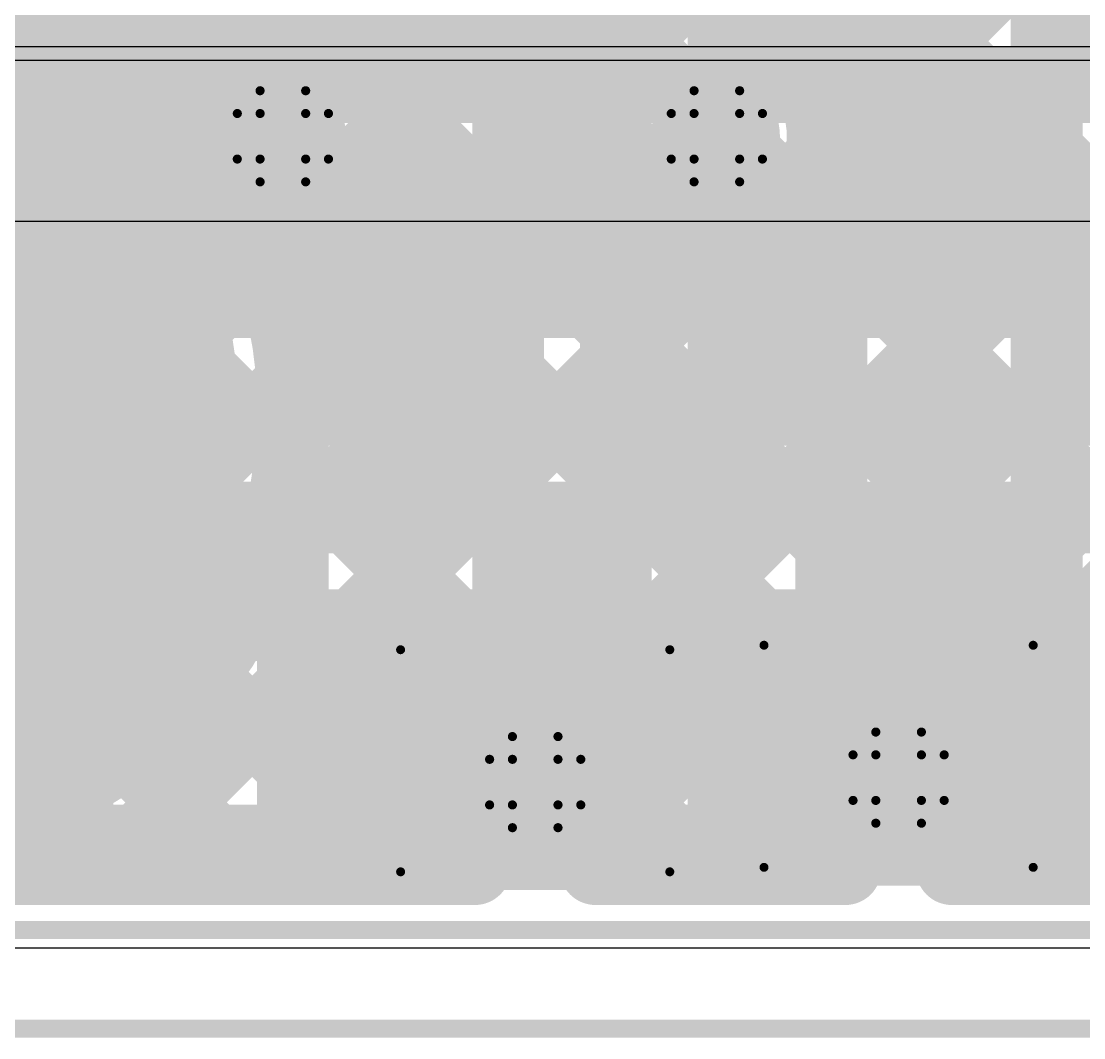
# Model space of a CAD drawing. Header units: millimetres. Extents: x 13 to 259, y -2 to 326.
# Drawn here: x 71.69 to 77.61, y 121.3 to 126.97 of the extents above; entities that cross this region are included whole.
import ezdxf

# ---------------------------------------------------------------- set-up
doc = ezdxf.new("R2010")
doc.units = ezdxf.units.MM
for name, color, linetype in [('BottomLayer', 5, 'Continuous'), ('BottomSolder', 6, 'Continuous'), ('ConnectLayer', 7, 'Continuous'), ('DrillDrawing', 1, 'Continuous'), ('Mechanical14', 56, 'Continuous'), ('Mechanical34', 56, 'Continuous'), ('Mechanical35', 56, 'Continuous'), ('Mechanical37', 56, 'Continuous'), ('Mechanical8', 56, 'Continuous'), ('MidLayer1', 16, 'Continuous'), ('MidLayer2', 76, 'Continuous'), ('MidLayer3', 90, 'Continuous'), ('MidLayer4', 156, 'Continuous'), ('MidLayer5', 130, 'Continuous'), ('MidLayer6', 216, 'Continuous'), ('MultiLayer', 9, 'Continuous'), ('TopLayer', 1, 'Continuous'), ('TopPaste', 8, 'Continuous'), ('TopSolder', 216, 'Continuous')]:
    doc.layers.add(name, color=color, linetype=linetype)

# ---------------------------------------------------------------- blocks, each defined once
blk = doc.blocks.new('PCB_CONN_0603F_42')
at = {"layer": 'Mechanical14', "const_width": 0.1}
for points in [[(0.508, 0.65), (-0.638, 0.65)], [(-0.638, -0.65), (-0.638, 0.65)], [(0.508, -0.65), (-0.638, -0.65)]]:
    blk.add_lwpolyline(points, dxfattribs=at)
at = {"layer": 'Mechanical14', "const_width": 0.05}
for points in [[(-0.663, 0.65, 1), (-0.613, 0.65, 1)], [(-0.663, 0.65, 1), (-0.613, 0.65, 1)], [(0.483, 0.65, 1), (0.533, 0.65, 1)], [(-0.663, -0.65, 1), (-0.613, -0.65, 1)], [(-0.663, -0.65, 1), (-0.613, -0.65, 1)], [(0.483, -0.65, 1), (0.533, -0.65, 1)]]:
    blk.add_lwpolyline(points, format="xyb", close=True, dxfattribs=at)
at = {"layer": 'Mechanical34', "const_width": 0.05}
blk.add_lwpolyline([(0.5, -0.75), (-0.738, -0.75)], dxfattribs=at)
at = {"layer": 'Mechanical34', "const_width": 0.025}
for points in [[(-0.7505, -0.75, 1), (-0.7255, -0.75, 1)], [(0.4875, -0.75, 1), (0.5125, -0.75, 1)]]:
    blk.add_lwpolyline(points, format="xyb", close=True, dxfattribs=at)
at = {"layer": 'Mechanical35', "const_width": 0.05}
blk.add_lwpolyline([(0.5, 0.75), (-0.738, 0.75)], dxfattribs=at)
at = {"layer": 'Mechanical35', "const_width": 0.025}
for points in [[(-0.7505, 0.75, 1), (-0.7255, 0.75, 1)], [(0.4875, 0.75, 1), (0.5125, 0.75, 1)]]:
    blk.add_lwpolyline(points, format="xyb", close=True, dxfattribs=at)
at = {"layer": 'Mechanical37', "const_width": 0.05}
blk.add_lwpolyline([(-0.738, -0.75), (-0.738, 0.75)], dxfattribs=at)
at = {"layer": 'Mechanical37', "const_width": 0.025}
for points in [[(-0.7505, 0.75, 1), (-0.7255, 0.75, 1)], [(-0.7505, -0.75, 1), (-0.7255, -0.75, 1)]]:
    blk.add_lwpolyline(points, format="xyb", close=True, dxfattribs=at)
at = {"layer": 'TopLayer'}
blk.add_solid([(-0.5, -0.5), (0.5, -0.5), (-0.5, 0.5), (0.5, 0.5)], dxfattribs=at)
at = {"layer": 'TopPaste'}
blk.add_solid([(-0.5, -0.5), (0.5, -0.5), (-0.5, 0.5), (0.5, 0.5)], dxfattribs=at)
at = {"layer": 'TopSolder'}
blk.add_solid([(-0.6016, -0.6016), (0.6016, -0.6016), (-0.6016, 0.6016), (0.6016, 0.6016)], dxfattribs=at)
blk = doc.blocks.new('PCB_CONN_0603F_45')
at = {"layer": 'Mechanical14', "const_width": 0.1}
for points in [[(0.508, 0.65), (-0.638, 0.65)], [(-0.638, -0.65), (-0.638, 0.65)], [(0.508, -0.65), (-0.638, -0.65)]]:
    blk.add_lwpolyline(points, dxfattribs=at)
at = {"layer": 'Mechanical14', "const_width": 0.05}
for points in [[(-0.663, 0.65, 1), (-0.613, 0.65, 1)], [(-0.663, 0.65, 1), (-0.613, 0.65, 1)], [(0.483, 0.65, 1), (0.533, 0.65, 1)], [(-0.663, -0.65, 1), (-0.613, -0.65, 1)], [(-0.663, -0.65, 1), (-0.613, -0.65, 1)], [(0.483, -0.65, 1), (0.533, -0.65, 1)]]:
    blk.add_lwpolyline(points, format="xyb", close=True, dxfattribs=at)
at = {"layer": 'Mechanical34', "const_width": 0.05}
blk.add_lwpolyline([(0.5, -0.75), (-0.738, -0.75)], dxfattribs=at)
at = {"layer": 'Mechanical34', "const_width": 0.025}
for points in [[(-0.7505, -0.75, 1), (-0.7255, -0.75, 1)], [(0.4875, -0.75, 1), (0.5125, -0.75, 1)]]:
    blk.add_lwpolyline(points, format="xyb", close=True, dxfattribs=at)
at = {"layer": 'Mechanical35', "const_width": 0.05}
blk.add_lwpolyline([(0.5, 0.75), (-0.738, 0.75)], dxfattribs=at)
at = {"layer": 'Mechanical35', "const_width": 0.025}
for points in [[(-0.7505, 0.75, 1), (-0.7255, 0.75, 1)], [(0.4875, 0.75, 1), (0.5125, 0.75, 1)]]:
    blk.add_lwpolyline(points, format="xyb", close=True, dxfattribs=at)
at = {"layer": 'Mechanical37', "const_width": 0.05}
blk.add_lwpolyline([(-0.738, -0.75), (-0.738, 0.75)], dxfattribs=at)
at = {"layer": 'Mechanical37', "const_width": 0.025}
for points in [[(-0.7505, 0.75, 1), (-0.7255, 0.75, 1)], [(-0.7505, -0.75, 1), (-0.7255, -0.75, 1)]]:
    blk.add_lwpolyline(points, format="xyb", close=True, dxfattribs=at)
at = {"layer": 'TopLayer'}
blk.add_solid([(-0.5, -0.5), (0.5, -0.5), (-0.5, 0.5), (0.5, 0.5)], dxfattribs=at)
at = {"layer": 'TopPaste'}
blk.add_solid([(-0.5, -0.5), (0.5, -0.5), (-0.5, 0.5), (0.5, 0.5)], dxfattribs=at)
at = {"layer": 'TopSolder'}
blk.add_solid([(-0.6016, -0.6016), (0.6016, -0.6016), (-0.6016, 0.6016), (0.6016, 0.6016)], dxfattribs=at)
blk = doc.blocks.new('MTG240_400_184')
at = {"layer": 'BottomLayer', "const_width": 2}
blk.add_lwpolyline([(-1.1, 0, 1), (0.9, 0, 1)], format="xyb", close=True, dxfattribs=at)
at = {"layer": 'BottomSolder', "const_width": 2.1016}
blk.add_lwpolyline([(-1.1508, 0, 1), (0.9508, 0, 1)], format="xyb", close=True, dxfattribs=at)
at = {"layer": 'MidLayer1', "const_width": 2}
blk.add_lwpolyline([(-1.1, 0, 1), (0.9, 0, 1)], format="xyb", close=True, dxfattribs=at)
at = {"layer": 'MidLayer2', "const_width": 2}
blk.add_lwpolyline([(-1.1, 0, 1), (0.9, 0, 1)], format="xyb", close=True, dxfattribs=at)
at = {"layer": 'MidLayer3', "const_width": 2}
blk.add_lwpolyline([(-1.1, 0, 1), (0.9, 0, 1)], format="xyb", close=True, dxfattribs=at)
at = {"layer": 'MidLayer4', "const_width": 2}
blk.add_lwpolyline([(-1.1, 0, 1), (0.9, 0, 1)], format="xyb", close=True, dxfattribs=at)
at = {"layer": 'MidLayer5', "const_width": 2}
blk.add_lwpolyline([(-1.1, 0, 1), (0.9, 0, 1)], format="xyb", close=True, dxfattribs=at)
at = {"layer": 'MidLayer6', "const_width": 2}
blk.add_lwpolyline([(-1.1, 0, 1), (0.9, 0, 1)], format="xyb", close=True, dxfattribs=at)
at = {"layer": 'MultiLayer', "const_width": 2}
blk.add_lwpolyline([(-1.1, 0, 1), (0.9, 0, 1)], format="xyb", close=True, dxfattribs=at)
at = {"layer": 'TopLayer', "const_width": 2}
blk.add_lwpolyline([(-1.1, 0, 1), (0.9, 0, 1)], format="xyb", close=True, dxfattribs=at)
at = {"layer": 'TopSolder', "const_width": 2.1016}
blk.add_lwpolyline([(-1.1508, 0, 1), (0.9508, 0, 1)], format="xyb", close=True, dxfattribs=at)

msp = doc.modelspace()

# ---------------------------------------------------------------- linework, layer by layer
at = {"layer": 'BottomLayer', "const_width": 0.25}
for points in [[(73.019, 126.325, 1), (73.269, 126.325, 1)], [(75.4372, 126.325, 1), (75.6871, 126.325, 1)], [(74.425, 122.725, 1), (74.675, 122.725, 1)], [(76.45, 122.75, 1), (76.7, 122.75, 1)]]:
    msp.add_lwpolyline(points, format="xyb", close=True, dxfattribs=at)
at = {"layer": 'BottomSolder', "const_width": 0.3516}
for points in [[(72.9682, 126.325, 1), (73.3198, 126.325, 1)], [(75.3864, 126.325, 1), (75.7379, 126.325, 1)]]:
    msp.add_lwpolyline(points, format="xyb", close=True, dxfattribs=at)
at = {"layer": 'ConnectLayer'}
for p, q in [((70.7, 126.825), (101.8751, 126.825)), ((100.8311, 125.85), (70.7, 125.85)), ((93.7591, 121.8), (71.0267, 121.8)), ((93.7591, 121.8), (71.0267, 121.8))]:
    msp.add_line(p, q, dxfattribs=at)
at = {"layer": 'ConnectLayer', "const_width": 0.4}
for points in [[(68.5655, 123.7198), (81.2057, 136.36)], [(68.9093, 123.215), (82.0542, 136.36)], [(69.3464, 122.8036), (82.9028, 136.36)], [(69.8787, 122.4874), (83.7513, 136.36)], [(70.5253, 122.2855), (84.5998, 136.36)], [(71.3284, 122.24), (85.4484, 136.36)], [(71.9999, 122.24), (71.9999, 136.36)], [(72.1769, 122.24), (86.2969, 136.36)], [(72.5999, 122.24), (72.5999, 136.36)], [(73.1999, 122.24), (73.1999, 136.36)], [(73.7999, 122.24), (73.7999, 136.36)], [(74.3999, 123.2956), (74.3999, 136.36)], [(74.9998, 123.1068), (74.9998, 136.36)], [(75.5998, 122.24), (75.5998, 136.36)], [(76.1998, 123.2053), (76.1998, 136.36)], [(76.7998, 123.2955), (76.7998, 136.36)], [(77.3998, 122.24), (77.3998, 136.36)], [(68.24, 136.255), (82.0379, 122.4571)], [(68.24, 135.4064), (80.3437, 123.3027)], [(68.24, 134.5579), (79.9658, 122.8321)], [(68.24, 133.7094), (78.6127, 123.3367)], [(68.24, 132.8609), (78.0453, 123.0555)], [(68.24, 132.0123), (78.0123, 122.24)], [(68.24, 131.1638), (76.1991, 123.2047)], [(73.0254, 122.24), (81.61, 130.8247)], [(70.6362, 130.4647), (75.0294, 126.0714)], [(70.6362, 130.4647), (75.0294, 126.0714)], [(68.24, 130.3153), (76.0292, 122.5261)], [(74.8606, 123.2267), (81.61, 129.9761)], [(68.24, 129.4667), (74.4089, 123.2979)], [(75.1357, 122.6532), (81.61, 129.1276)], [(68.24, 128.6182), (73.9802, 122.878)], [(71.8973, 128.3551), (73.392, 126.8604)], [(71.8973, 128.3551), (73.392, 126.8604)], [(71.821, 126.9753), (73.1462, 128.3005)], [(71.821, 126.9753), (73.1462, 128.3005)], [(76.6642, 123.3332), (81.61, 128.2791)], [(71.3161, 128.0877), (72.6955, 126.7083)], [(71.3161, 128.0877), (72.6955, 126.7083)], [(68.24, 127.7697), (73.7697, 122.24)], [(72.3394, 126.6452), (73.485, 127.7908)], [(72.3394, 126.6452), (73.485, 127.7908)], [(77.1299, 122.9504), (81.61, 127.4305)], [(73.3996, 126.8568), (73.8737, 127.331)], [(73.3996, 126.8568), (73.8737, 127.331)], [(76.1393, 126.2024), (77.3009, 127.364)], [(76.1393, 126.2024), (77.3009, 127.364)], [(77.1459, 127.3491), (77.6689, 126.8261)], [(77.1459, 127.3491), (77.6689, 126.8261)], [(73.0254, 122.24), (77.8815, 127.0961)], [(73.0254, 122.24), (77.8815, 127.0961)], [(73.7337, 126.3425), (74.3704, 126.9791)], [(73.7337, 126.3425), (74.3704, 126.9791)], [(76.6541, 126.9923), (77.3949, 126.2516)], [(76.6541, 126.9923), (77.3949, 126.2516)], [(68.24, 126.9212), (72.9212, 122.24)], [(73.1978, 124.958), (74.9913, 126.7515)], [(73.1978, 124.958), (74.9913, 126.7515)], [(76.0396, 126.7584), (79.9658, 122.8321)], [(76.0396, 126.7584), (79.9658, 122.8321)], [(68.24, 126.5997), (81.5107, 126.5997)], [(73.6794, 126.573), (78.0123, 122.24)], [(73.6794, 126.573), (78.0123, 122.24)], [(76.6642, 123.3332), (79.8368, 126.5059)], [(76.6642, 123.3332), (79.8368, 126.5059)], [(68.24, 126.0726), (72.0726, 122.24)], [(68.24, 125.9997), (81.5107, 125.9997)], [(73.0533, 123.9649), (75.0772, 125.9889)], [(73.0533, 123.9649), (75.0772, 125.9889)], [(74.8606, 123.2267), (77.5526, 125.9186)], [(74.8606, 123.2267), (77.5526, 125.9186)], [(76.0093, 125.9401), (78.6127, 123.3367)], [(76.0093, 125.9401), (78.6127, 123.3367)], [(73.5273, 125.8765), (76.1991, 123.2047)], [(73.5273, 125.8765), (76.1991, 123.2047)], [(75.1357, 122.6532), (78.3391, 125.8567)], [(75.1357, 122.6532), (78.3391, 125.8567)], [(77.1299, 122.9504), (80.0377, 125.8582)], [(77.1299, 122.9504), (80.0377, 125.8582)], [(75.3086, 125.7923), (78.0453, 123.0555)], [(75.3086, 125.7923), (78.0453, 123.0555)], [(72.1769, 122.24), (75.6848, 125.7479)], [(72.1769, 122.24), (75.6848, 125.7479)], [(73.0459, 125.6546), (73.1266, 125.7353)], [(73.0459, 125.6546), (73.1266, 125.7353)], [(72.1769, 122.24), (75.4402, 125.5034)], [(73.0254, 122.24), (76.2887, 125.5034)], [(73.0533, 123.9649), (74.5917, 125.5034)], [(73.0978, 125.5034), (97.5023, 125.5034)], [(73.1978, 124.958), (73.7432, 125.5034)], [(73.9004, 125.5034), (76.1991, 123.2047)], [(74.7489, 125.5034), (78.0123, 122.24)], [(74.8606, 123.2267), (77.1373, 125.5034)], [(75.1357, 122.6532), (77.9858, 125.5034)], [(75.5975, 125.5034), (78.0453, 123.0555)], [(76.446, 125.5034), (78.6127, 123.3367)], [(76.6642, 123.3332), (78.8343, 125.5034)], [(77.1299, 122.9504), (79.6829, 125.5034)], [(77.2945, 125.5034), (79.9658, 122.8321)], [(73.1166, 125.4387), (76.0292, 122.5261)], [(73.1166, 125.4387), (76.0292, 122.5261)], [(73.1166, 125.4386), (76.0292, 122.526)], [(68.24, 125.3997), (81.5107, 125.3997)], [(68.2493, 124.7998), (81.5107, 124.7998)], [(73.1867, 124.5201), (74.4089, 123.2979)], [(73.1867, 124.5201), (74.4089, 123.2979)], [(73.1867, 124.52), (74.4088, 123.2979)], [(68.3656, 124.1998), (81.5107, 124.1998)], [(73.0075, 123.8506), (73.9802, 122.878)], [(73.0076, 123.8507), (73.9802, 122.878)], [(73.0076, 123.8507), (73.9802, 122.878)], [(68.6331, 123.5998), (81.5107, 123.5998)], [(72.6916, 123.318), (73.7696, 122.24)], [(72.6917, 123.318), (73.7697, 122.24)], [(72.6917, 123.318), (73.7697, 122.24)], [(69.1143, 122.9998), (74.0279, 122.9998)], [(75.0722, 122.9998), (76.0405, 122.9998)], [(77.1096, 122.9998), (78.0155, 122.9998)], [(77.268, 122.24), (78.0058, 122.9777)], [(77.268, 122.24), (78.0058, 122.9777)], [(77.268, 122.24), (78.0058, 122.9777)], [(77.268, 122.24), (78.0058, 122.9777)], [(72.2655, 122.8956), (72.9212, 122.24)], [(72.2655, 122.8956), (72.9212, 122.24)], [(72.2655, 122.8956), (72.9211, 122.24)], [(75.571, 122.24), (75.9918, 122.6608)], [(75.571, 122.24), (75.9918, 122.6608)], [(75.571, 122.24), (75.9918, 122.6608)], [(75.571, 122.24), (75.9918, 122.6608)], [(71.3284, 122.24), (71.6351, 122.5468)], [(71.3284, 122.24), (71.6351, 122.5468)], [(71.3284, 122.24), (71.6351, 122.5468)], [(71.7288, 122.5838), (72.0726, 122.24)], [(71.7289, 122.5838), (72.0726, 122.24)], [(71.7289, 122.5838), (72.0726, 122.24)], [(75.1229, 122.5838), (75.4667, 122.24)], [(75.1229, 122.5838), (75.4667, 122.24)], [(75.1229, 122.5838), (75.4667, 122.24)], [(75.1229, 122.5838), (75.4667, 122.24)], [(73.8739, 122.24), (74.0484, 122.4145)], [(73.8739, 122.24), (74.0484, 122.4145)], [(73.8739, 122.24), (74.0484, 122.4145)], [(73.8739, 122.24), (74.0484, 122.4145)], [(70.0968, 122.3998), (74.0578, 122.3998)], [(75.0423, 122.3998), (76.1003, 122.3998)], [(77.0297, 122.3741), (77.1638, 122.24)], [(77.0297, 122.3741), (77.1638, 122.24)], [(77.0297, 122.3741), (77.1638, 122.24)], [(77.0297, 122.374), (77.1637, 122.24)], [(77.0498, 122.3998), (78.0753, 122.3998)], [(74.9998, 122.24), (74.9998, 122.3432)], [(71.0267, 122.24), (74.2141, 122.24)], [(71.0267, 122.24), (74.2141, 122.24)], [(71.0267, 122.24), (74.2141, 122.24)], [(71.0267, 122.24), (74.2141, 122.24)], [(71.0267, 122.24), (74.2141, 122.24)], [(74.886, 122.24), (76.2784, 122.24)], [(74.886, 122.24), (76.2784, 122.24)], [(74.886, 122.24), (76.2784, 122.24)], [(74.886, 122.24), (76.2784, 122.24)], [(74.886, 122.24), (76.2784, 122.24)], [(76.8717, 122.24), (78.2534, 122.24)], [(76.8717, 122.24), (78.2534, 122.24)], [(76.8717, 122.24), (78.2534, 122.24)], [(76.8717, 122.24), (78.2534, 122.24)], [(76.8717, 122.24), (78.2534, 122.24)]]:
    msp.add_lwpolyline(points, dxfattribs=at)
for points in [[(81.703, 129.85, -0.595391), (77.2157, 127.4175)], [(81.703, 129.85, -0.595391), (77.2157, 127.4175)], [(75.1292, 126.7258, -0.262433), (73.2768, 128.1881)], [(75.1292, 126.7258, -0.262433), (73.2768, 128.1881)], [(77.2157, 127.4175, -0.149968), (75.9768, 126.7448)], [(77.2157, 127.4175, -0.149968), (75.9768, 126.7448)], [(73.203, 124.8, -5.295027), (72.5638, 126.4321)], [(73.203, 124.8, -5.295027), (72.5638, 126.4321)], [(72.5638, 126.4321, -0.912696), (73.734, 126.325)], [(72.5638, 126.4321, -0.912696), (73.734, 126.325)], [(75.9768, 126.7448, -0.200517), (76.1521, 126.325)], [(75.9768, 126.7448, -0.200517), (76.1521, 126.325)], [(76.1521, 126.325, -1.465802), (75.1292, 126.7258)], [(76.1521, 126.325, -1.465802), (75.1292, 126.7258)], [(73.203, 124.8, -1.543601), (69.2, 126.5929)], [(73.734, 126.325, -0.484764), (73.0068, 125.7512)], [(73.734, 126.325, -0.484764), (73.0068, 125.7512)], [(73.0068, 125.7512, -0.102095), (73.203, 124.8)], [(73.0068, 125.7512, -0.102095), (73.203, 124.8)], [(73.0978, 125.5034, -0.074397), (73.203, 124.8)], [(74.2141, 122.24, -1.652646), (75.14, 122.725)], [(74.2141, 122.24, -1.652646), (75.14, 122.725)], [(74.2141, 122.24, -1.652646), (75.14, 122.725)], [(74.2141, 122.24, -1.652646), (75.14, 122.725)], [(74.2141, 122.24, -1.652646), (75.14, 122.725)], [(76.2784, 122.24, -1.728827), (77.165, 122.75)], [(76.2784, 122.24, -1.728827), (77.165, 122.75)], [(76.2784, 122.24, -1.728827), (77.165, 122.75)], [(76.2784, 122.24, -1.728827), (77.165, 122.75)], [(76.2784, 122.24, -1.728827), (77.165, 122.75)], [(75.14, 122.725, -0.246036), (74.886, 122.24)], [(75.14, 122.725, -0.246036), (74.886, 122.24)], [(75.14, 122.725, -0.246036), (74.886, 122.24)], [(75.14, 122.725, -0.246036), (74.886, 122.24)], [(75.14, 122.725, -0.246036), (74.886, 122.24)], [(77.165, 122.75, -0.267084), (76.8717, 122.24)], [(77.165, 122.75, -0.267084), (76.8717, 122.24)], [(77.165, 122.75, -0.267084), (76.8717, 122.24)], [(77.165, 122.75, -0.267084), (76.8717, 122.24)], [(77.165, 122.75, -0.267084), (76.8717, 122.24)]]:
    msp.add_lwpolyline(points, format="xyb", dxfattribs=at)
at = {"layer": 'ConnectLayer'}
for points, const_width in [([(71.721, 126.9753, 1), (71.921, 126.9753, 1)], 0.2), ([(71.721, 126.9753, 1), (71.921, 126.9753, 1)], 0.2), ([(74.2704, 126.9791, 1), (74.4704, 126.9791, 1)], 0.2), ([(74.2704, 126.9791, 1), (74.4704, 126.9791, 1)], 0.2), ([(76.5541, 126.9923, 1), (76.7541, 126.9923, 1)], 0.2), ([(76.5541, 126.9923, 1), (76.7541, 126.9923, 1)], 0.2), ([(78.5703, 126.325, 1), (77.3903, 126.325, 1)], 0.4), ([(78.5703, 126.325, 1), (77.3903, 126.325, 1)], 0.4), ([(73.292, 126.8604, 1), (73.492, 126.8604, 1)], 0.2), ([(73.292, 126.8604, 1), (73.492, 126.8604, 1)], 0.2), ([(73.2996, 126.8568, 1), (73.4996, 126.8568, 1)], 0.2), ([(73.2996, 126.8568, 1), (73.4996, 126.8568, 1)], 0.2), ([(77.5689, 126.8261, 1), (77.7689, 126.8261, 1)], 0.2), ([(77.5689, 126.8261, 1), (77.7689, 126.8261, 1)], 0.2), ([(74.8913, 126.7515, 1), (75.0913, 126.7515, 1)], 0.2), ([(74.8913, 126.7515, 1), (75.0913, 126.7515, 1)], 0.2), ([(75.8768, 126.7448, 1), (76.0768, 126.7448, 1)], 0.2), ([(75.8768, 126.7448, 1), (76.0768, 126.7448, 1)], 0.2), ([(75.8768, 126.7448, 1), (76.0768, 126.7448, 1)], 0.2), ([(75.8768, 126.7448, 1), (76.0768, 126.7448, 1)], 0.2), ([(75.9396, 126.7584, 1), (76.1396, 126.7584, 1)], 0.2), ([(75.9396, 126.7584, 1), (76.1396, 126.7584, 1)], 0.2), ([(72.5955, 126.7083, 1), (72.7955, 126.7083, 1)], 0.2), ([(72.5955, 126.7083, 1), (72.7955, 126.7083, 1)], 0.2), ([(75.0292, 126.7258, 1), (75.2292, 126.7258, 1)], 0.2), ([(75.0292, 126.7258, 1), (75.2292, 126.7258, 1)], 0.2), ([(75.0292, 126.7258, 1), (75.2292, 126.7258, 1)], 0.2), ([(75.0292, 126.7258, 1), (75.2292, 126.7258, 1)], 0.2), ([(72.2394, 126.6452, 1), (72.4394, 126.6452, 1)], 0.2), ([(72.2394, 126.6452, 1), (72.4394, 126.6452, 1)], 0.2), ([(73.5794, 126.573, 1), (73.7794, 126.573, 1)], 0.2), ([(73.5794, 126.573, 1), (73.7794, 126.573, 1)], 0.2), ([(72.4638, 126.4321, 1), (72.6638, 126.4321, 1)], 0.2), ([(72.4638, 126.4321, 1), (72.6638, 126.4321, 1)], 0.2), ([(72.4638, 126.4321, 1), (72.6638, 126.4321, 1)], 0.2), ([(72.4638, 126.4321, 1), (72.6638, 126.4321, 1)], 0.2), ([(73.6337, 126.3425, 1), (73.8337, 126.3425, 1)], 0.2), ([(73.6337, 126.3425, 1), (73.8337, 126.3425, 1)], 0.2), ([(73.634, 126.325, 1), (73.834, 126.325, 1)], 0.2), ([(73.634, 126.325, 1), (73.834, 126.325, 1)], 0.2), ([(73.634, 126.325, 1), (73.834, 126.325, 1)], 0.2), ([(73.634, 126.325, 1), (73.834, 126.325, 1)], 0.2), ([(76.0521, 126.325, 1), (76.2521, 126.325, 1)], 0.2), ([(76.0521, 126.325, 1), (76.2521, 126.325, 1)], 0.2), ([(76.0521, 126.325, 1), (76.2521, 126.325, 1)], 0.2), ([(76.0521, 126.325, 1), (76.2521, 126.325, 1)], 0.2), ([(77.2903, 126.325, 1), (77.4903, 126.325, 1)], 0.2), ([(77.2903, 126.325, 1), (77.4903, 126.325, 1)], 0.2), ([(76.0393, 126.2024, 1), (76.2393, 126.2024, 1)], 0.2), ([(76.0393, 126.2024, 1), (76.2393, 126.2024, 1)], 0.2), ([(77.2949, 126.2516, 1), (77.4949, 126.2516, 1)], 0.2), ([(77.2949, 126.2516, 1), (77.4949, 126.2516, 1)], 0.2), ([(74.9294, 126.0714, 1), (75.1294, 126.0714, 1)], 0.2), ([(74.9294, 126.0714, 1), (75.1294, 126.0714, 1)], 0.2), ([(74.9772, 125.9889, 1), (75.1772, 125.9889, 1)], 0.2), ([(74.9772, 125.9889, 1), (75.1772, 125.9889, 1)], 0.2), ([(75.9093, 125.9401, 1), (76.1093, 125.9401, 1)], 0.2), ([(75.9093, 125.9401, 1), (76.1093, 125.9401, 1)], 0.2), ([(77.4526, 125.9186, 1), (77.6526, 125.9186, 1)], 0.2), ([(77.4526, 125.9186, 1), (77.6526, 125.9186, 1)], 0.2), ([(73.4273, 125.8765, 1), (73.6273, 125.8765, 1)], 0.2), ([(73.4273, 125.8765, 1), (73.6273, 125.8765, 1)], 0.2), ([(75.2086, 125.7923, 1), (75.4086, 125.7923, 1)], 0.2), ([(75.2086, 125.7923, 1), (75.4086, 125.7923, 1)], 0.2), ([(72.9068, 125.7512, 1), (73.1068, 125.7512, 1)], 0.2), ([(72.9068, 125.7512, 1), (73.1068, 125.7512, 1)], 0.2), ([(72.9068, 125.7512, 1), (73.1068, 125.7512, 1)], 0.2), ([(72.9068, 125.7512, 1), (73.1068, 125.7512, 1)], 0.2), ([(73.0266, 125.7353, 1), (73.2266, 125.7353, 1)], 0.2), ([(73.0266, 125.7353, 1), (73.2266, 125.7353, 1)], 0.2), ([(75.5848, 125.7479, 1), (75.7848, 125.7479, 1)], 0.2), ([(75.5848, 125.7479, 1), (75.7848, 125.7479, 1)], 0.2), ([(72.9459, 125.6546, 1), (73.1459, 125.6546, 1)], 0.2), ([(72.9459, 125.6546, 1), (73.1459, 125.6546, 1)], 0.2), ([(72.9978, 125.5034, 1), (73.1978, 125.5034, 1)], 0.2), ([(72.9978, 125.5034, 1), (73.1978, 125.5034, 1)], 0.2), ([(73.6432, 125.5034, 1), (73.8432, 125.5034, 1)], 0.2), ([(73.8004, 125.5034, 1), (74.0004, 125.5034, 1)], 0.2), ([(74.4917, 125.5034, 1), (74.6917, 125.5034, 1)], 0.2), ([(74.6489, 125.5034, 1), (74.8489, 125.5034, 1)], 0.2), ([(75.3402, 125.5034, 1), (75.5402, 125.5034, 1)], 0.2), ([(75.4975, 125.5034, 1), (75.6975, 125.5034, 1)], 0.2), ([(76.1887, 125.5034, 1), (76.3887, 125.5034, 1)], 0.2), ([(76.346, 125.5034, 1), (76.546, 125.5034, 1)], 0.2), ([(77.0373, 125.5034, 1), (77.2373, 125.5034, 1)], 0.2), ([(77.1945, 125.5034, 1), (77.3945, 125.5034, 1)], 0.2), ([(73.0166, 125.4387, 1), (73.2166, 125.4387, 1)], 0.2), ([(73.0166, 125.4387, 1), (73.2166, 125.4387, 1)], 0.2), ([(73.0166, 125.4386, 1), (73.2166, 125.4386, 1)], 0.2), ([(73.0978, 124.958, 1), (73.2978, 124.958, 1)], 0.2), ([(73.0978, 124.958, 1), (73.2978, 124.958, 1)], 0.2), ([(73.0978, 124.958, 1), (73.2978, 124.958, 1)], 0.2), ([(73.103, 124.8, 1), (73.303, 124.8, 1)], 0.2), ([(73.103, 124.8, 1), (73.303, 124.8, 1)], 0.2), ([(73.103, 124.8, 1), (73.303, 124.8, 1)], 0.2), ([(73.103, 124.8, 1), (73.303, 124.8, 1)], 0.2), ([(73.103, 124.8, 1), (73.303, 124.8, 1)], 0.2), ([(73.103, 124.8, 1), (73.303, 124.8, 1)], 0.2), ([(73.0867, 124.5201, 1), (73.2867, 124.5201, 1)], 0.2), ([(73.0867, 124.5201, 1), (73.2867, 124.5201, 1)], 0.2), ([(73.0867, 124.52, 1), (73.2867, 124.52, 1)], 0.2), ([(72.9533, 123.9649, 1), (73.1533, 123.9649, 1)], 0.2), ([(72.9533, 123.9649, 1), (73.1533, 123.9649, 1)], 0.2), ([(72.9533, 123.9649, 1), (73.1533, 123.9649, 1)], 0.2), ([(72.9075, 123.8506, 1), (73.1075, 123.8506, 1)], 0.2), ([(72.9076, 123.8507, 1), (73.1076, 123.8507, 1)], 0.2), ([(72.9076, 123.8507, 1), (73.1076, 123.8507, 1)], 0.2), ([(72.5916, 123.318, 1), (72.7916, 123.318, 1)], 0.2), ([(72.5917, 123.318, 1), (72.7917, 123.318, 1)], 0.2), ([(72.5917, 123.318, 1), (72.7917, 123.318, 1)], 0.2), ([(76.5642, 123.3332, 1), (76.7642, 123.3332, 1)], 0.2), ([(76.5642, 123.3332, 1), (76.7642, 123.3332, 1)], 0.2), ([(76.5642, 123.3332, 1), (76.7642, 123.3332, 1)], 0.2), ([(76.5642, 123.3332, 1), (76.7642, 123.3332, 1)], 0.2), ([(74.2999, 123.2956, 1), (74.4999, 123.2956, 1)], 0.2), ([(74.3088, 123.2979, 1), (74.5088, 123.2979, 1)], 0.2), ([(74.3089, 123.2979, 1), (74.5089, 123.2979, 1)], 0.2), ([(74.3089, 123.2979, 1), (74.5089, 123.2979, 1)], 0.2), ([(74.3089, 123.2979, 1), (74.5089, 123.2979, 1)], 0.2), ([(76.6998, 123.2955, 1), (76.8998, 123.2955, 1)], 0.2), ([(74.7606, 123.2267, 1), (74.9606, 123.2267, 1)], 0.2), ([(74.7606, 123.2267, 1), (74.9606, 123.2267, 1)], 0.2), ([(74.7606, 123.2267, 1), (74.9606, 123.2267, 1)], 0.2), ([(74.7606, 123.2267, 1), (74.9606, 123.2267, 1)], 0.2), ([(76.0991, 123.2047, 1), (76.2991, 123.2047, 1)], 0.2), ([(76.0991, 123.2047, 1), (76.2991, 123.2047, 1)], 0.2), ([(76.0991, 123.2047, 1), (76.2991, 123.2047, 1)], 0.2), ([(76.0991, 123.2047, 1), (76.2991, 123.2047, 1)], 0.2), ([(76.0998, 123.2053, 1), (76.2998, 123.2053, 1)], 0.2), ([(74.8999, 123.1068, 1), (75.0998, 123.1068, 1)], 0.2), ([(73.9279, 122.9998, 1), (74.1279, 122.9998, 1)], 0.2), ([(74.9722, 122.9998, 1), (75.1722, 122.9998, 1)], 0.2), ([(75.9405, 122.9998, 1), (76.1405, 122.9998, 1)], 0.2), ([(77.0096, 122.9998, 1), (77.2096, 122.9998, 1)], 0.2), ([(77.03, 122.9504, 1), (77.2299, 122.9504, 1)], 0.2), ([(77.03, 122.9504, 1), (77.2299, 122.9504, 1)], 0.2), ([(77.03, 122.9504, 1), (77.2299, 122.9504, 1)], 0.2), ([(77.03, 122.9504, 1), (77.2299, 122.9504, 1)], 0.2), ([(72.1655, 122.8956, 1), (72.3655, 122.8956, 1)], 0.2), ([(72.1655, 122.8956, 1), (72.3655, 122.8956, 1)], 0.2), ([(72.1655, 122.8956, 1), (72.3655, 122.8956, 1)], 0.2), ([(73.8802, 122.878, 1), (74.0802, 122.878, 1)], 0.2), ([(73.8802, 122.878, 1), (74.0802, 122.878, 1)], 0.2), ([(73.8802, 122.878, 1), (74.0802, 122.878, 1)], 0.2), ([(73.8802, 122.878, 1), (74.0802, 122.878, 1)], 0.2), ([(75.04, 122.725, 1), (75.24, 122.725, 1)], 0.2), ([(75.04, 122.725, 1), (75.24, 122.725, 1)], 0.2), ([(75.04, 122.725, 1), (75.24, 122.725, 1)], 0.2), ([(75.04, 122.725, 1), (75.24, 122.725, 1)], 0.2), ([(75.04, 122.725, 1), (75.24, 122.725, 1)], 0.2), ([(75.04, 122.725, 1), (75.24, 122.725, 1)], 0.2), ([(75.04, 122.725, 1), (75.24, 122.725, 1)], 0.2), ([(75.04, 122.725, 1), (75.24, 122.725, 1)], 0.2), ([(75.04, 122.725, 1), (75.24, 122.725, 1)], 0.2), ([(75.04, 122.725, 1), (75.24, 122.725, 1)], 0.2), ([(77.065, 122.75, 1), (77.265, 122.75, 1)], 0.2), ([(77.065, 122.75, 1), (77.265, 122.75, 1)], 0.2), ([(77.065, 122.75, 1), (77.265, 122.75, 1)], 0.2), ([(77.065, 122.75, 1), (77.265, 122.75, 1)], 0.2), ([(77.065, 122.75, 1), (77.265, 122.75, 1)], 0.2), ([(77.065, 122.75, 1), (77.265, 122.75, 1)], 0.2), ([(77.065, 122.75, 1), (77.265, 122.75, 1)], 0.2), ([(77.065, 122.75, 1), (77.265, 122.75, 1)], 0.2), ([(77.065, 122.75, 1), (77.265, 122.75, 1)], 0.2), ([(77.065, 122.75, 1), (77.265, 122.75, 1)], 0.2), ([(75.0357, 122.6532, 1), (75.2357, 122.6532, 1)], 0.2), ([(75.0357, 122.6532, 1), (75.2357, 122.6532, 1)], 0.2), ([(75.0357, 122.6532, 1), (75.2357, 122.6532, 1)], 0.2), ([(75.0357, 122.6532, 1), (75.2357, 122.6532, 1)], 0.2), ([(75.8918, 122.6608, 1), (76.0918, 122.6608, 1)], 0.2), ([(75.8918, 122.6608, 1), (76.0918, 122.6608, 1)], 0.2), ([(75.8918, 122.6608, 1), (76.0918, 122.6608, 1)], 0.2), ([(75.8918, 122.6608, 1), (76.0918, 122.6608, 1)], 0.2), ([(71.5351, 122.5468, 1), (71.7351, 122.5468, 1)], 0.2), ([(71.5351, 122.5468, 1), (71.7351, 122.5468, 1)], 0.2), ([(71.5351, 122.5468, 1), (71.7351, 122.5468, 1)], 0.2), ([(71.6288, 122.5838, 1), (71.8288, 122.5838, 1)], 0.2), ([(71.6289, 122.5838, 1), (71.8289, 122.5838, 1)], 0.2), ([(71.6289, 122.5838, 1), (71.8289, 122.5838, 1)], 0.2), ([(75.0229, 122.5838, 1), (75.2229, 122.5838, 1)], 0.2), ([(75.0229, 122.5838, 1), (75.2229, 122.5838, 1)], 0.2), ([(75.0229, 122.5838, 1), (75.2229, 122.5838, 1)], 0.2), ([(75.0229, 122.5838, 1), (75.2229, 122.5838, 1)], 0.2), ([(75.9292, 122.5261, 1), (76.1292, 122.5261, 1)], 0.2), ([(75.9292, 122.5261, 1), (76.1292, 122.5261, 1)], 0.2), ([(75.9292, 122.5261, 1), (76.1292, 122.5261, 1)], 0.2), ([(75.9292, 122.526, 1), (76.1292, 122.526, 1)], 0.2), ([(73.9484, 122.4145, 1), (74.1484, 122.4145, 1)], 0.2), ([(73.9484, 122.4145, 1), (74.1484, 122.4145, 1)], 0.2), ([(73.9484, 122.4145, 1), (74.1484, 122.4145, 1)], 0.2), ([(73.9484, 122.4145, 1), (74.1484, 122.4145, 1)], 0.2), ([(73.9578, 122.3998, 1), (74.1578, 122.3998, 1)], 0.2), ([(74.9423, 122.3998, 1), (75.1423, 122.3998, 1)], 0.2), ([(76.0003, 122.3998, 1), (76.2003, 122.3998, 1)], 0.2), ([(76.9297, 122.3741, 1), (77.1297, 122.3741, 1)], 0.2), ([(76.9297, 122.3741, 1), (77.1297, 122.3741, 1)], 0.2), ([(76.9297, 122.3741, 1), (77.1297, 122.3741, 1)], 0.2), ([(76.9297, 122.374, 1), (77.1297, 122.374, 1)], 0.2), ([(76.9498, 122.3998, 1), (77.1498, 122.3998, 1)], 0.2), ([(74.8999, 122.3432, 1), (75.0998, 122.3432, 1)], 0.2), ([(71.8999, 122.24, 1), (72.0999, 122.24, 1)], 0.2), ([(71.9726, 122.24, 1), (72.1726, 122.24, 1)], 0.2), ([(71.9726, 122.24, 1), (72.1726, 122.24, 1)], 0.2), ([(71.9726, 122.24, 1), (72.1726, 122.24, 1)], 0.2), ([(71.9726, 122.24, 1), (72.1726, 122.24, 1)], 0.2), ([(72.0769, 122.24, 1), (72.2769, 122.24, 1)], 0.2), ([(72.0769, 122.24, 1), (72.2769, 122.24, 1)], 0.2), ([(72.0769, 122.24, 1), (72.2769, 122.24, 1)], 0.2), ([(72.0769, 122.24, 1), (72.2769, 122.24, 1)], 0.2), ([(72.4999, 122.24, 1), (72.6999, 122.24, 1)], 0.2), ([(72.8211, 122.24, 1), (73.0211, 122.24, 1)], 0.2), ([(72.8212, 122.24, 1), (73.0212, 122.24, 1)], 0.2), ([(72.8212, 122.24, 1), (73.0212, 122.24, 1)], 0.2), ([(72.8212, 122.24, 1), (73.0212, 122.24, 1)], 0.2), ([(72.9254, 122.24, 1), (73.1254, 122.24, 1)], 0.2), ([(72.9254, 122.24, 1), (73.1254, 122.24, 1)], 0.2), ([(72.9254, 122.24, 1), (73.1254, 122.24, 1)], 0.2), ([(72.9254, 122.24, 1), (73.1254, 122.24, 1)], 0.2), ([(73.0999, 122.24, 1), (73.2999, 122.24, 1)], 0.2), ([(73.6696, 122.24, 1), (73.8696, 122.24, 1)], 0.2), ([(73.6697, 122.24, 1), (73.8697, 122.24, 1)], 0.2), ([(73.6697, 122.24, 1), (73.8697, 122.24, 1)], 0.2), ([(73.6697, 122.24, 1), (73.8697, 122.24, 1)], 0.2), ([(73.6999, 122.24, 1), (73.8999, 122.24, 1)], 0.2), ([(73.7739, 122.24, 1), (73.9739, 122.24, 1)], 0.2), ([(73.7739, 122.24, 1), (73.9739, 122.24, 1)], 0.2), ([(73.7739, 122.24, 1), (73.9739, 122.24, 1)], 0.2), ([(73.7739, 122.24, 1), (73.9739, 122.24, 1)], 0.2), ([(74.1141, 122.24, 1), (74.3141, 122.24, 1)], 0.2), ([(74.1141, 122.24, 1), (74.3141, 122.24, 1)], 0.2), ([(74.1141, 122.24, 1), (74.3141, 122.24, 1)], 0.2), ([(74.1141, 122.24, 1), (74.3141, 122.24, 1)], 0.2), ([(74.1141, 122.24, 1), (74.3141, 122.24, 1)], 0.2), ([(74.1141, 122.24, 1), (74.3141, 122.24, 1)], 0.2), ([(74.1141, 122.24, 1), (74.3141, 122.24, 1)], 0.2), ([(74.1141, 122.24, 1), (74.3141, 122.24, 1)], 0.2), ([(74.1141, 122.24, 1), (74.3141, 122.24, 1)], 0.2), ([(74.1141, 122.24, 1), (74.3141, 122.24, 1)], 0.2), ([(74.786, 122.24, 1), (74.986, 122.24, 1)], 0.2), ([(74.786, 122.24, 1), (74.986, 122.24, 1)], 0.2), ([(74.786, 122.24, 1), (74.986, 122.24, 1)], 0.2), ([(74.786, 122.24, 1), (74.986, 122.24, 1)], 0.2), ([(74.786, 122.24, 1), (74.986, 122.24, 1)], 0.2), ([(74.786, 122.24, 1), (74.986, 122.24, 1)], 0.2), ([(74.786, 122.24, 1), (74.986, 122.24, 1)], 0.2), ([(74.786, 122.24, 1), (74.986, 122.24, 1)], 0.2), ([(74.786, 122.24, 1), (74.986, 122.24, 1)], 0.2), ([(74.786, 122.24, 1), (74.986, 122.24, 1)], 0.2), ([(74.8999, 122.24, 1), (75.0998, 122.24, 1)], 0.2), ([(75.3667, 122.24, 1), (75.5667, 122.24, 1)], 0.2), ([(75.3667, 122.24, 1), (75.5667, 122.24, 1)], 0.2), ([(75.3667, 122.24, 1), (75.5667, 122.24, 1)], 0.2), ([(75.3667, 122.24, 1), (75.5667, 122.24, 1)], 0.2), ([(75.471, 122.24, 1), (75.671, 122.24, 1)], 0.2), ([(75.471, 122.24, 1), (75.671, 122.24, 1)], 0.2), ([(75.471, 122.24, 1), (75.671, 122.24, 1)], 0.2), ([(75.471, 122.24, 1), (75.671, 122.24, 1)], 0.2), ([(75.4998, 122.24, 1), (75.6998, 122.24, 1)], 0.2), ([(76.1784, 122.24, 1), (76.3784, 122.24, 1)], 0.2), ([(76.1784, 122.24, 1), (76.3784, 122.24, 1)], 0.2), ([(76.1784, 122.24, 1), (76.3784, 122.24, 1)], 0.2), ([(76.1784, 122.24, 1), (76.3784, 122.24, 1)], 0.2), ([(76.1784, 122.24, 1), (76.3784, 122.24, 1)], 0.2), ([(76.1784, 122.24, 1), (76.3784, 122.24, 1)], 0.2), ([(76.1784, 122.24, 1), (76.3784, 122.24, 1)], 0.2), ([(76.1784, 122.24, 1), (76.3784, 122.24, 1)], 0.2), ([(76.1784, 122.24, 1), (76.3784, 122.24, 1)], 0.2), ([(76.1784, 122.24, 1), (76.3784, 122.24, 1)], 0.2), ([(76.7717, 122.24, 1), (76.9717, 122.24, 1)], 0.2), ([(76.7717, 122.24, 1), (76.9717, 122.24, 1)], 0.2), ([(76.7717, 122.24, 1), (76.9717, 122.24, 1)], 0.2), ([(76.7717, 122.24, 1), (76.9717, 122.24, 1)], 0.2), ([(76.7717, 122.24, 1), (76.9717, 122.24, 1)], 0.2), ([(76.7717, 122.24, 1), (76.9717, 122.24, 1)], 0.2), ([(76.7717, 122.24, 1), (76.9717, 122.24, 1)], 0.2), ([(76.7717, 122.24, 1), (76.9717, 122.24, 1)], 0.2), ([(76.7717, 122.24, 1), (76.9717, 122.24, 1)], 0.2), ([(76.7717, 122.24, 1), (76.9717, 122.24, 1)], 0.2), ([(77.0638, 122.24, 1), (77.2638, 122.24, 1)], 0.2), ([(77.0638, 122.24, 1), (77.2638, 122.24, 1)], 0.2), ([(77.0638, 122.24, 1), (77.2638, 122.24, 1)], 0.2), ([(77.0637, 122.24, 1), (77.2637, 122.24, 1)], 0.2), ([(77.168, 122.24, 1), (77.368, 122.24, 1)], 0.2), ([(77.168, 122.24, 1), (77.368, 122.24, 1)], 0.2), ([(77.168, 122.24, 1), (77.368, 122.24, 1)], 0.2), ([(77.168, 122.24, 1), (77.368, 122.24, 1)], 0.2), ([(77.2998, 122.24, 1), (77.4998, 122.24, 1)], 0.2)]:
    msp.add_lwpolyline(points, format="xyb", close=True, dxfattribs=dict(at, const_width=const_width))
at = {"layer": 'DrillDrawing', "const_width": 0.0508}
for points in [[(73.017, 126.452), (73.017, 126.579)], [(73.017, 126.579), (73.271, 126.579)], [(73.271, 126.452), (73.271, 126.579)], [(75.4352, 126.452), (75.4352, 126.579)], [(75.4352, 126.579), (75.6892, 126.579)], [(75.6892, 126.452), (75.6892, 126.579)], [(72.89, 126.198), (72.89, 126.452)], [(72.89, 126.452), (73.017, 126.452)], [(73.271, 126.452), (73.398, 126.452)], [(73.398, 126.198), (73.398, 126.452)], [(75.3082, 126.198), (75.3082, 126.452)], [(75.3082, 126.452), (75.4352, 126.452)], [(75.6892, 126.452), (75.8162, 126.452)], [(75.8162, 126.198), (75.8162, 126.452)], [(72.89, 126.198), (73.017, 126.198)], [(73.017, 126.071), (73.017, 126.198)], [(73.271, 126.198), (73.398, 126.198)], [(73.271, 126.071), (73.271, 126.198)], [(75.3082, 126.198), (75.4352, 126.198)], [(75.4352, 126.071), (75.4352, 126.198)], [(75.6892, 126.198), (75.8162, 126.198)], [(75.6892, 126.071), (75.6892, 126.198)], [(73.017, 126.071), (73.271, 126.071)], [(75.4352, 126.071), (75.6892, 126.071)], [(76.448, 122.877), (76.448, 123.004)], [(76.448, 123.004), (76.702, 123.004)], [(76.702, 122.877), (76.702, 123.004)], [(74.423, 122.852), (74.423, 122.979)], [(74.423, 122.979), (74.677, 122.979)], [(74.677, 122.852), (74.677, 122.979)], [(74.296, 122.598), (74.296, 122.852)], [(74.296, 122.852), (74.423, 122.852)], [(74.677, 122.852), (74.804, 122.852)], [(74.804, 122.598), (74.804, 122.852)], [(76.321, 122.623), (76.321, 122.877)], [(76.321, 122.877), (76.448, 122.877)], [(76.702, 122.877), (76.829, 122.877)], [(76.829, 122.623), (76.829, 122.877)], [(74.296, 122.598), (74.423, 122.598)], [(74.423, 122.471), (74.423, 122.598)], [(74.677, 122.598), (74.804, 122.598)], [(74.677, 122.471), (74.677, 122.598)], [(76.321, 122.623), (76.448, 122.623)], [(76.448, 122.496), (76.448, 122.623)], [(76.702, 122.623), (76.829, 122.623)], [(76.702, 122.496), (76.702, 122.623)], [(74.423, 122.471), (74.677, 122.471)], [(76.448, 122.496), (76.702, 122.496)]]:
    msp.add_lwpolyline(points, dxfattribs=at)
at = {"layer": 'DrillDrawing', "const_width": 0.0254}
for points in [[(73.0043, 126.579, 1), (73.0297, 126.579, 1)], [(73.0043, 126.579, 1), (73.0297, 126.579, 1)], [(73.2583, 126.579, 1), (73.2837, 126.579, 1)], [(73.2583, 126.579, 1), (73.2837, 126.579, 1)], [(75.4225, 126.579, 1), (75.4479, 126.579, 1)], [(75.4225, 126.579, 1), (75.4479, 126.579, 1)], [(75.6765, 126.579, 1), (75.7019, 126.579, 1)], [(75.6765, 126.579, 1), (75.7019, 126.579, 1)], [(72.8773, 126.452, 1), (72.9027, 126.452, 1)], [(72.8773, 126.452, 1), (72.9027, 126.452, 1)], [(73.0043, 126.452, 1), (73.0297, 126.452, 1)], [(73.0043, 126.452, 1), (73.0297, 126.452, 1)], [(73.2583, 126.452, 1), (73.2837, 126.452, 1)], [(73.2583, 126.452, 1), (73.2837, 126.452, 1)], [(73.3853, 126.452, 1), (73.4107, 126.452, 1)], [(73.3853, 126.452, 1), (73.4107, 126.452, 1)], [(75.2955, 126.452, 1), (75.3209, 126.452, 1)], [(75.2955, 126.452, 1), (75.3209, 126.452, 1)], [(75.4225, 126.452, 1), (75.4479, 126.452, 1)], [(75.4225, 126.452, 1), (75.4479, 126.452, 1)], [(75.6765, 126.452, 1), (75.7019, 126.452, 1)], [(75.6765, 126.452, 1), (75.7019, 126.452, 1)], [(75.8035, 126.452, 1), (75.8289, 126.452, 1)], [(75.8035, 126.452, 1), (75.8289, 126.452, 1)], [(72.8773, 126.198, 1), (72.9027, 126.198, 1)], [(72.8773, 126.198, 1), (72.9027, 126.198, 1)], [(73.0043, 126.198, 1), (73.0297, 126.198, 1)], [(73.0043, 126.198, 1), (73.0297, 126.198, 1)], [(73.2583, 126.198, 1), (73.2837, 126.198, 1)], [(73.2583, 126.198, 1), (73.2837, 126.198, 1)], [(73.3853, 126.198, 1), (73.4107, 126.198, 1)], [(73.3853, 126.198, 1), (73.4107, 126.198, 1)], [(75.2955, 126.198, 1), (75.3209, 126.198, 1)], [(75.2955, 126.198, 1), (75.3209, 126.198, 1)], [(75.4225, 126.198, 1), (75.4479, 126.198, 1)], [(75.4225, 126.198, 1), (75.4479, 126.198, 1)], [(75.6765, 126.198, 1), (75.7019, 126.198, 1)], [(75.6765, 126.198, 1), (75.7019, 126.198, 1)], [(75.8035, 126.198, 1), (75.8289, 126.198, 1)], [(75.8035, 126.198, 1), (75.8289, 126.198, 1)], [(73.0043, 126.071, 1), (73.0297, 126.071, 1)], [(73.0043, 126.071, 1), (73.0297, 126.071, 1)], [(73.2583, 126.071, 1), (73.2837, 126.071, 1)], [(73.2583, 126.071, 1), (73.2837, 126.071, 1)], [(75.4225, 126.071, 1), (75.4479, 126.071, 1)], [(75.4225, 126.071, 1), (75.4479, 126.071, 1)], [(75.6765, 126.071, 1), (75.7019, 126.071, 1)], [(75.6765, 126.071, 1), (75.7019, 126.071, 1)], [(76.4353, 123.004, 1), (76.4607, 123.004, 1)], [(76.4353, 123.004, 1), (76.4607, 123.004, 1)], [(76.6893, 123.004, 1), (76.7147, 123.004, 1)], [(76.6893, 123.004, 1), (76.7147, 123.004, 1)], [(74.4103, 122.979, 1), (74.4357, 122.979, 1)], [(74.4103, 122.979, 1), (74.4357, 122.979, 1)], [(74.6643, 122.979, 1), (74.6897, 122.979, 1)], [(74.6643, 122.979, 1), (74.6897, 122.979, 1)], [(74.2833, 122.852, 1), (74.3087, 122.852, 1)], [(74.2833, 122.852, 1), (74.3087, 122.852, 1)], [(74.4103, 122.852, 1), (74.4357, 122.852, 1)], [(74.4103, 122.852, 1), (74.4357, 122.852, 1)], [(74.6643, 122.852, 1), (74.6897, 122.852, 1)], [(74.6643, 122.852, 1), (74.6897, 122.852, 1)], [(74.7913, 122.852, 1), (74.8167, 122.852, 1)], [(74.7913, 122.852, 1), (74.8167, 122.852, 1)], [(76.3083, 122.877, 1), (76.3337, 122.877, 1)], [(76.3083, 122.877, 1), (76.3337, 122.877, 1)], [(76.4353, 122.877, 1), (76.4607, 122.877, 1)], [(76.4353, 122.877, 1), (76.4607, 122.877, 1)], [(76.6893, 122.877, 1), (76.7147, 122.877, 1)], [(76.6893, 122.877, 1), (76.7147, 122.877, 1)], [(76.8163, 122.877, 1), (76.8417, 122.877, 1)], [(76.8163, 122.877, 1), (76.8417, 122.877, 1)], [(74.2833, 122.598, 1), (74.3087, 122.598, 1)], [(74.2833, 122.598, 1), (74.3087, 122.598, 1)], [(74.4103, 122.598, 1), (74.4357, 122.598, 1)], [(74.4103, 122.598, 1), (74.4357, 122.598, 1)], [(74.6643, 122.598, 1), (74.6897, 122.598, 1)], [(74.6643, 122.598, 1), (74.6897, 122.598, 1)], [(74.7913, 122.598, 1), (74.8167, 122.598, 1)], [(74.7913, 122.598, 1), (74.8167, 122.598, 1)], [(76.3083, 122.623, 1), (76.3337, 122.623, 1)], [(76.3083, 122.623, 1), (76.3337, 122.623, 1)], [(76.4353, 122.623, 1), (76.4607, 122.623, 1)], [(76.4353, 122.623, 1), (76.4607, 122.623, 1)], [(76.6893, 122.623, 1), (76.7147, 122.623, 1)], [(76.6893, 122.623, 1), (76.7147, 122.623, 1)], [(76.8163, 122.623, 1), (76.8417, 122.623, 1)], [(76.8163, 122.623, 1), (76.8417, 122.623, 1)], [(74.4103, 122.471, 1), (74.4357, 122.471, 1)], [(74.4103, 122.471, 1), (74.4357, 122.471, 1)], [(74.6643, 122.471, 1), (74.6897, 122.471, 1)], [(74.6643, 122.471, 1), (74.6897, 122.471, 1)], [(76.4353, 122.496, 1), (76.4607, 122.496, 1)], [(76.4353, 122.496, 1), (76.4607, 122.496, 1)], [(76.6893, 122.496, 1), (76.7147, 122.496, 1)], [(76.6893, 122.496, 1), (76.7147, 122.496, 1)]]:
    msp.add_lwpolyline(points, format="xyb", close=True, dxfattribs=at)
at = {"layer": 'Mechanical34'}
for points, const_width in [([(72.8041, 124.8086, 1), (68.775, 124.8086, 1)], 0.1), ([(71.9916, 124.8, 1), (69.5916, 124.8, 1)], 0.1), ([(72.45, 125.85, 1), (72.5, 125.85, 1)], 0.05), ([(71.9666, 124.8, 1), (72.0166, 124.8, 1)], 0.05), ([(72.7166, 124.8, 1), (72.7666, 124.8, 1)], 0.05), ([(72.7791, 124.8086, 1), (72.8291, 124.8086, 1)], 0.05)]:
    msp.add_lwpolyline(points, format="xyb", close=True, dxfattribs=dict(at, const_width=const_width))
at = {"layer": 'Mechanical34', "const_width": 0.1}
for points in [[(71.45, 126.775), (100.095, 126.775)], [(72.475, 125.85), (98.075, 125.85)], [(70.7996, 124.8), (72.7416, 124.8)], [(71.4084, 121.9), (94.1498, 121.9)], [(71.225, 121.35), (94.2496, 121.35)]]:
    msp.add_lwpolyline(points, dxfattribs=at)
at = {"layer": 'Mechanical8', "const_width": 0.1}
msp.add_lwpolyline([(67.8, 126.6), (98.8, 126.6)], dxfattribs=at)
at = {"layer": 'MidLayer1', "const_width": 0.25}
for points in [[(73.019, 126.325, 1), (73.269, 126.325, 1)], [(75.4372, 126.325, 1), (75.6871, 126.325, 1)], [(74.425, 122.725, 1), (74.675, 122.725, 1)], [(76.45, 122.75, 1), (76.7, 122.75, 1)]]:
    msp.add_lwpolyline(points, format="xyb", close=True, dxfattribs=at)
at = {"layer": 'MidLayer2', "const_width": 0.25}
for points in [[(73.019, 126.325, 1), (73.269, 126.325, 1)], [(75.4372, 126.325, 1), (75.6871, 126.325, 1)], [(74.425, 122.725, 1), (74.675, 122.725, 1)], [(76.45, 122.75, 1), (76.7, 122.75, 1)]]:
    msp.add_lwpolyline(points, format="xyb", close=True, dxfattribs=at)
at = {"layer": 'MidLayer3', "const_width": 0.25}
for points in [[(73.019, 126.325, 1), (73.269, 126.325, 1)], [(75.4372, 126.325, 1), (75.6871, 126.325, 1)], [(74.425, 122.725, 1), (74.675, 122.725, 1)], [(76.45, 122.75, 1), (76.7, 122.75, 1)]]:
    msp.add_lwpolyline(points, format="xyb", close=True, dxfattribs=at)
at = {"layer": 'MidLayer4'}
for points, const_width in [([(73.019, 126.325, 1), (73.269, 126.325, 1)], 0.25), ([(75.4372, 126.325, 1), (75.6871, 126.325, 1)], 0.25), ([(77.125, 125.35, 1), (77.225, 125.35, 1)], 0.1), ([(77.125, 125.35, 1), (77.225, 125.35, 1)], 0.1), ([(74.425, 122.725, 1), (74.675, 122.725, 1)], 0.25), ([(76.45, 122.75, 1), (76.7, 122.75, 1)], 0.25), ([(76.525, 122.75, 1), (76.625, 122.75, 1)], 0.1), ([(74.5, 122.725, 1), (74.6, 122.725, 1)], 0.1)]:
    msp.add_lwpolyline(points, format="xyb", close=True, dxfattribs=dict(at, const_width=const_width))
at = {"layer": 'MidLayer4', "const_width": 0.2}
for points in [[(76.575, 122.75), (79.55, 125.725)], [(74.55, 122.725), (77.175, 125.35)], [(77.175, 125.35), (78.125, 125.35)]]:
    msp.add_lwpolyline(points, dxfattribs=at)
at = {"layer": 'MidLayer5', "const_width": 0.25}
for points in [[(73.019, 126.325, 1), (73.269, 126.325, 1)], [(75.4372, 126.325, 1), (75.6871, 126.325, 1)], [(74.425, 122.725, 1), (74.675, 122.725, 1)], [(76.45, 122.75, 1), (76.7, 122.75, 1)]]:
    msp.add_lwpolyline(points, format="xyb", close=True, dxfattribs=at)
at = {"layer": 'MidLayer6', "const_width": 0.25}
for points in [[(73.019, 126.325, 1), (73.269, 126.325, 1)], [(75.4372, 126.325, 1), (75.6871, 126.325, 1)], [(74.425, 122.725, 1), (74.675, 122.725, 1)], [(76.45, 122.75, 1), (76.7, 122.75, 1)]]:
    msp.add_lwpolyline(points, format="xyb", close=True, dxfattribs=at)
at = {"layer": 'MultiLayer', "const_width": 0.25}
for points in [[(73.019, 126.325, 1), (73.269, 126.325, 1)], [(75.4372, 126.325, 1), (75.6871, 126.325, 1)], [(74.425, 122.725, 1), (74.675, 122.725, 1)], [(76.45, 122.75, 1), (76.7, 122.75, 1)]]:
    msp.add_lwpolyline(points, format="xyb", close=True, dxfattribs=at)
at = {"layer": 'TopLayer'}
for p, q in [((100.3045, 126.7476), (70.7008, 126.7476)), ((70.6994, 125.8524), (99.3078, 125.8524))]:
    msp.add_line(p, q, dxfattribs=at)
at = {"layer": 'TopLayer', "const_width": 0.25}
for points in [[(73.019, 126.325, 1), (73.269, 126.325, 1)], [(75.4372, 126.325, 1), (75.6871, 126.325, 1)], [(74.425, 122.725, 1), (74.675, 122.725, 1)], [(76.45, 122.75, 1), (76.7, 122.75, 1)]]:
    msp.add_lwpolyline(points, format="xyb", close=True, dxfattribs=at)
at = {"layer": 'TopSolder', "const_width": 0.3516}
for points in [[(72.9682, 126.325, 1), (73.3198, 126.325, 1)], [(75.3864, 126.325, 1), (75.7379, 126.325, 1)]]:
    msp.add_lwpolyline(points, format="xyb", close=True, dxfattribs=at)

# ---------------------------------------------------------------- block references
msp.add_blockref('MTG240_400_184', (70.9, 124.8))
at = {"rotation": 270}
for name, p in [('PCB_CONN_0603F_45', (76.575, 122.75)), ('PCB_CONN_0603F_42', (74.55, 122.725))]:
    msp.add_blockref(name, p, dxfattribs=at)

doc.saveas('drawing.dxf')
